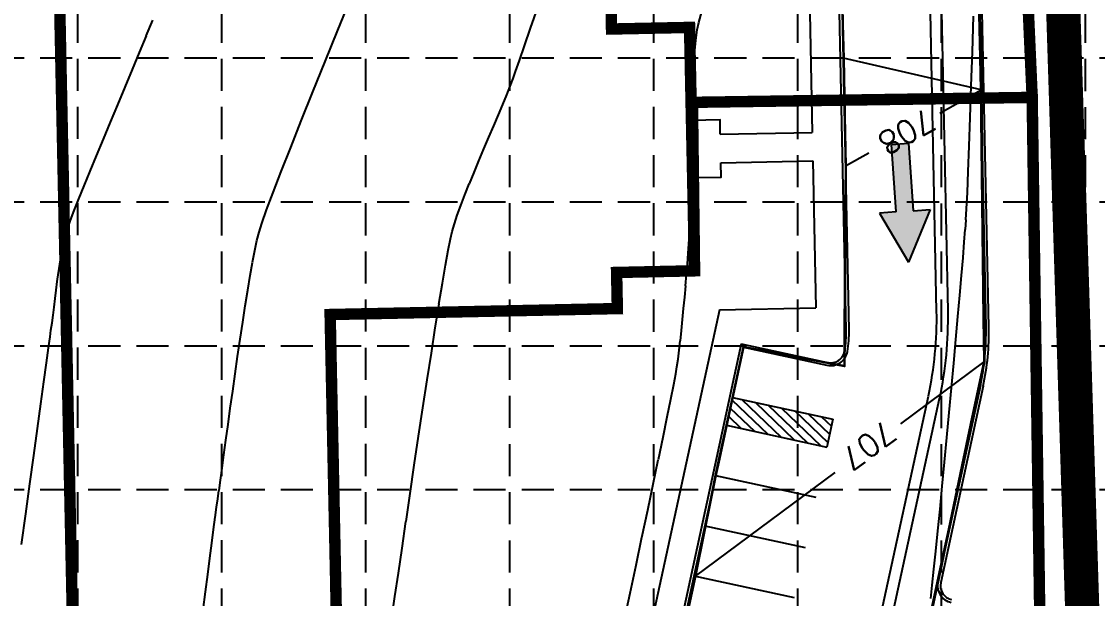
# Model space of a CAD drawing. Extents: x 5513 to 6525, y 3862 to 5479.
# Drawn here: x 6034.4 to 6222.9, y 4651.5 to 4752.6 of the extents above; entities that cross this region are included whole.
import ezdxf

# ---------------------------------------------------------------- set-up
doc = ezdxf.new("R2010")
doc.units = 0
doc.header["$LTSCALE"] = 50
doc.header["$MEASUREMENT"] = 0
for name, pattern in [('DASH', [0.375, 0.25, -0.125]), ('HIDDEN', [0.375, 0.25, -0.125]), ('HIDDEN2', [0.1875, 0.125, -0.0625])]:
    doc.linetypes.add(name, pattern=pattern)
for name, color, linetype in [('C-BLDG-N', 1, 'Continuous'), ('C-PKNG-BACK-N', 7, 'Continuous'), ('C-PKNG-FACE-N', 4, 'Continuous'), ('C-PKNG-STRP-N', 7, 'Continuous'), ('C-STRM-PIPE-N', 4, 'Continuous'), ('C-TOPO-MINR-N', 7, 'Continuous'), ('C-WTRC-EDGE', 4, 'HIDDEN2'), ('C-WTRC-FLOW-N', 7, 'Continuous'), ('CONT-MJR', 6, 'Continuous'), ('CONT-MNR', 14, 'Continuous'), ('GRID', 254, 'HIDDEN'), ('l-walk-n', 6, 'Continuous'), ('LIMITS OF DISTURBANCE', 1, 'DASH'), ('v-prop-line', 3, 'Continuous'), ('V-PROP-SUBD-N', 4, 'Continuous')]:
    doc.layers.add(name, color=color, linetype=linetype)
for name, color, linetype, plot in [('C-TOPO-TINN--SUB-FACE', 6, 'Continuous', False), ('C-TOPO-TINN-CURB', 5, 'Continuous', False), ('C-TOPO-TINN-PVMT', 4, 'Continuous', False), ('C-TOPO-TINN-SUBG', 3, 'Continuous', False)]:
    doc.layers.add(name, color=color, linetype=linetype, plot=plot)
doc.styles.add('L100', font='simplex', dxfattribs={"height": 5})

# ---------------------------------------------------------------- blocks, each defined once
blk = doc.blocks.new('tf')
for p, q in [((0.0358, 0.1557), (-0.0842, 0.0957)), ((0.0358, 0.1157), (0.0358, 0.1557)), ((0.0358, 0.1157), (0.1958, 0.1157)), ((0.1958, 0.1157), (0.1958, 0.0757)), ((0.0358, 0.0357), (-0.0842, 0.0957)), ((0.0358, 0.0757), (0.0358, 0.0357)), ((0.1958, 0.0757), (0.0358, 0.0757))]:
    blk.add_line(p, q)
for points in [[(0.0358, 0.1557), (0.0358, 0.0357), (-0.0842, 0.0957), (0.0358, 0.0357)], [(0.1958, 0.0757), (0.1958, 0.1157), (0.0358, 0.0757), (0.0358, 0.1157)]]:
    blk.add_solid(points)

msp = doc.modelspace()

# ---------------------------------------------------------------- hatches: boundary and pattern name
at = {"layer": 'C-PKNG-STRP-N'}
h = msp.add_hatch(dxfattribs=at)
h.set_pattern_fill('ANSI31', scale=10, angle=271.1876, style=0)
h.set_pattern_definition([(316.1876, (5928.3638, 4448.356), (0.865374, 0.9020132), [])])
h.paths.add_polyline_path([(6158.94, 4686.72), (6157.88, 4681.84), (6175.47, 4678.02), (6176.53, 4682.91)])

# ---------------------------------------------------------------- linework, layer by layer
at = {"layer": 'C-BLDG-N', "color": 7}
msp.add_lwpolyline([(6137.62, 4757.6), (6137.75, 4751.27), (6151.42, 4751.55), (6152.3, 4708.9), (6138.64, 4708.61), (6138.77, 4702.28), (6088.45, 4701.24), (6091.35, 4560.94), (6073.36, 4560.56), (6073.37, 4560.06), (6068.78, 4559.97), (6068.93, 4553.14), (6039.85, 4552.53), (6039.82, 4553.83), (6028.19, 4553.41)], dxfattribs=at)
at = {"layer": 'C-PKNG-BACK-N', "color": 7}
for p, q in [((6203.86, 4699.05), (6196.33, 5062.01)), ((6178.86, 4698.54), (6176.98, 4789.34)), ((6160.46, 4696.11), (6126.78, 4540.72)), ((6160.46, 4696.11), (6175.6, 4692.83)), ((6202.86, 4688.7), (6195.43, 4654.26))]:
    msp.add_line(p, q, dxfattribs=at)
for centre, radius, start, end in [((6159.37, 4698.13), 19.5, 350.3317, 1.1876), ((6159.37, 4698.13), 44.5, 347.7705, 1.1876), ((6176.13, 4695.28), 2.5, 257.7705, 350.3317), ((6197.87, 4653.73), 2.5, 167.7705, 257.7705)]:
    msp.add_arc(centre, radius, start, end, dxfattribs=at)
at = {"layer": 'C-PKNG-FACE-N', "color": 7}
for p, q in [((6203.36, 4699.04), (6195.83, 5062)), ((6179.36, 4698.55), (6177.48, 4789.35)), ((6160.85, 4695.52), (6127.38, 4541.1)), ((6160.85, 4695.52), (6175.49, 4692.34)), ((6202.37, 4688.81), (6194.94, 4654.36))]:
    msp.add_line(p, q, dxfattribs=at)
for centre, radius, start, end in [((6159.37, 4698.13), 20, 350.3317, 1.1876), ((6159.37, 4698.13), 44, 347.7705, 1.1876), ((6176.13, 4695.28), 3, 257.7705, 350.3317), ((6197.87, 4653.73), 3, 167.7705, 257.7705)]:
    msp.add_arc(centre, radius, start, end, dxfattribs=at)
at = {"layer": 'C-PKNG-STRP-N', "color": 7}
for p, q in [((6158.94, 4686.72), (6176.53, 4682.91)), ((6176.53, 4682.91), (6175.47, 4678.02)), ((6157.88, 4681.84), (6175.47, 4678.02)), ((6155.98, 4673.04), (6173.57, 4669.23)), ((6154.07, 4664.24), (6171.66, 4660.43)), ((6152.16, 4655.45), (6169.75, 4651.64))]:
    msp.add_line(p, q, dxfattribs=at)
at = {"layer": 'C-STRM-PIPE-N', "color": 7}
for p, q in [((6194.71, 4701.83), (6187.5, 5055.43)), ((6196.71, 4701.87), (6189.5, 5055.47)), ((6181.75, 4633.8), (6193.27, 4686.96)), ((6183.7, 4633.38), (6195.23, 4686.54))]:
    msp.add_line(p, q, dxfattribs=at)
for radius in [64, 66]:
    msp.add_arc((6130.72, 4700.52), radius, 347.7705, 1.1687, dxfattribs=at)
at = {"layer": 'C-TOPO-MINR-N', "color": 7}
for points, elevation in [([(6195.27, 4736.55), (6202.5, 4740.61), (6178.38, 4746.15)], 708), ([(6178.77, 4727.3), (6182.81, 4729.56)], 708), ([(6188.41, 4682.09), (6203.06, 4692.97)], 707), ([(6152.44, 4655.39), (6176.94, 4673.57)], 707)]:
    msp.add_lwpolyline(points, dxfattribs=dict(at, elevation=elevation))
at = {"layer": 'C-TOPO-TINN--SUB-FACE', "color": 7}
for points in [[(6178, 4762.07, 707.89), (6178.2, 4752.07, 708.27), (6178.33, 4746.15, 708.5), (6178.53, 4736.15, 708.94), (6178.54, 4736.02, 708.95), (6178.72, 4727.29, 708.5), (6178.65, 4717.3, 708.27), (6178.59, 4707.3, 708.04), (6178.53, 4697.3, 707.82), (6178.5, 4692.25, 707.7), (6168.67, 4694.1, 707.87), (6160.81, 4695.58, 708), (6158.69, 4685.8, 707.89), (6156.57, 4676.03, 707.78), (6155.93, 4673.05, 707.75), (6153.96, 4663.24, 707.61), (6152.39, 4655.4, 707.5), (6150.25, 4645.63, 707.43)], [(6202.12, 4756.3, 707.89), (6202.33, 4746.3, 708.28), (6202.45, 4740.61, 708.5), (6202.57, 4730.61, 708.29), (6202.68, 4720.61, 708.08), (6202.8, 4710.61, 707.87), (6202.92, 4700.61, 707.66), (6203.01, 4692.98, 707.5), (6200.95, 4683.19, 707.23), (6198.88, 4673.41, 706.97), (6196.82, 4663.62, 706.7), (6195.22, 4656.06, 706.5), (6193.1, 4646.28, 706.4)]]:
    msp.add_polyline3d(points, dxfattribs=at)
at = {"layer": 'C-TOPO-TINN-CURB', "color": 7}
for points in [[(6178, 4762.07, 707.89), (6178.2, 4752.07, 708.27), (6178.33, 4746.15, 708.5), (6178.53, 4736.15, 708.94), (6178.54, 4736.02, 708.95), (6178.72, 4727.29, 708.5), (6178.65, 4717.3, 708.27), (6178.59, 4707.3, 708.04), (6178.53, 4697.3, 707.82), (6178.5, 4692.25, 707.7), (6168.67, 4694.1, 707.87), (6160.81, 4695.58, 708), (6158.69, 4685.8, 707.89), (6156.57, 4676.03, 707.78), (6155.93, 4673.05, 707.75), (6153.96, 4663.24, 707.61), (6152.39, 4655.4, 707.5), (6150.25, 4645.63, 707.43)], [(6202.22, 4756.3, 707.89), (6202.43, 4746.31, 708.28), (6202.55, 4740.61, 708.5), (6202.67, 4730.61, 708.29), (6202.78, 4720.61, 708.08), (6202.9, 4710.61, 707.87), (6203.02, 4700.61, 707.66), (6203.11, 4692.97, 707.5), (6201.05, 4683.18, 707.24), (6198.98, 4673.39, 706.97), (6196.91, 4663.61, 706.71), (6195.32, 4656.03, 706.5), (6193.2, 4646.26, 706.4)]]:
    msp.add_polyline3d(points, dxfattribs=at)
at = {"layer": 'C-TOPO-TINN-PVMT', "color": 7}
for points in [[(6178.05, 4762.07, 707.39), (6178.25, 4752.07, 707.77), (6178.38, 4746.15, 708), (6178.58, 4736.15, 708.44), (6178.59, 4736.02, 708.45), (6178.77, 4727.3, 708), (6178.7, 4717.3, 707.77), (6178.64, 4707.3, 707.54), (6178.58, 4697.3, 707.32), (6178.54, 4692.19, 707.2), (6168.72, 4694.04, 707.37), (6160.85, 4695.52, 707.5), (6158.73, 4685.74, 707.39), (6156.61, 4675.97, 707.28), (6155.98, 4673.04, 707.25), (6154.01, 4663.23, 707.11), (6152.44, 4655.39, 707), (6150.3, 4645.62, 706.93)], [(6202.17, 4756.3, 707.39), (6202.38, 4746.31, 707.78), (6202.5, 4740.61, 708), (6202.62, 4730.61, 707.79), (6202.73, 4720.61, 707.58), (6202.85, 4710.61, 707.37), (6202.97, 4700.61, 707.16), (6203.06, 4692.97, 707), (6201, 4683.19, 706.74), (6198.93, 4673.4, 706.47), (6196.87, 4663.62, 706.21), (6195.27, 4656.04, 706), (6193.15, 4646.27, 705.9)]]:
    msp.add_polyline3d(points, dxfattribs=at)
at = {"layer": 'C-TOPO-TINN-SUBG', "color": 7, "elevation": 708.5}
msp.add_lwpolyline([(6137.62, 4757.6), (6137.75, 4751.27), (6151.42, 4751.55), (6152.3, 4708.9), (6138.64, 4708.61), (6138.77, 4702.28), (6088.45, 4701.24), (6091.35, 4560.94), (6073.36, 4560.56), (6073.37, 4560.06), (6068.78, 4559.97), (6068.93, 4553.14), (6039.85, 4552.53), (6039.82, 4553.83), (6028.19, 4553.41)], dxfattribs=at)
at = {"layer": 'C-TOPO-TINN-SUBG', "color": 7}
for points in [[(6178.1, 4762.07, 706.89), (6178.3, 4752.08, 707.27), (6178.43, 4746.15, 707.5), (6178.63, 4736.15, 707.94), (6178.64, 4736.02, 707.95), (6178.82, 4727.3, 707.5), (6178.75, 4717.3, 707.27), (6178.69, 4707.3, 707.04), (6178.63, 4697.3, 706.82), (6178.59, 4692.13, 706.7), (6168.77, 4693.98, 706.87), (6160.89, 4695.46, 707), (6158.77, 4685.69, 706.89), (6156.65, 4675.91, 706.78), (6156.02, 4673.03, 706.75), (6154.06, 4663.22, 706.61), (6152.49, 4655.38, 706.5), (6150.35, 4645.61, 706.43)], [(6202.07, 4756.3, 706.89), (6202.28, 4746.3, 707.28), (6202.4, 4740.61, 707.5), (6202.52, 4730.61, 707.29), (6202.63, 4720.61, 707.08), (6202.75, 4710.61, 706.87), (6202.87, 4700.61, 706.66), (6202.96, 4692.98, 706.5), (6200.9, 4683.2, 706.23), (6198.83, 4673.42, 705.97), (6196.77, 4663.63, 705.7), (6195.17, 4656.07, 705.5), (6193.05, 4646.29, 705.4)]]:
    msp.add_polyline3d(points, dxfattribs=at)
at = {"layer": 'C-WTRC-EDGE', "color": 7, "const_width": 2}
for points in [[(6211.45, 4739.29), (6194.63, 5120.25)], [(6037.47, 4928.9), (6045.27, 4552.65)], [(6028.19, 4553.41), (6039.82, 4553.83), (6039.85, 4552.53), (6068.93, 4553.14), (6068.78, 4559.97), (6073.37, 4560.06), (6073.36, 4560.56), (6091.35, 4560.94), (6088.45, 4701.24), (6138.77, 4702.28), (6138.64, 4708.61), (6152.3, 4708.9), (6151.42, 4751.55), (6137.75, 4751.27), (6137.62, 4757.6)]]:
    msp.add_lwpolyline(points, dxfattribs=at)
msp.add_lwpolyline([(6151.93, 4738.42), (6211.45, 4739.29), (6215.17, 4485.66), (5959.87, 4479.74), (6008.04, 4559.21), (6026.03, 4559.58), (6028.19, 4553.41), (6068.93, 4553.14), (6068.78, 4559.97), (6091.35, 4560.94), (6088.45, 4701.24), (6138.77, 4702.28), (6138.64, 4708.61), (6152.3, 4708.9)], close=True, dxfattribs=at)
at = {"layer": 'CONT-MJR', "color": 42, "extrusion": (0.963375, -0.268159, 0), "elevation": 4653.3}
msp.add_lwpolyline([(6228.36, 705), (6230.35, 705)], dxfattribs=at)
at = {"layer": 'CONT-MJR', "color": 42, "elevation": 705}
for points in [[(6152.56, 4749.76), (6152.76, 4751.12)], [(6152.76, 4751.12), (6153.06, 4752.43)], [(6152.25, 4746.26), (6152.39, 4748.13)], [(6151.9, 4737.2), (6151.96, 4739.63)], [(6151.78, 4729.79), (6151.81, 4732.25)], [(6151.75, 4727.41), (6151.78, 4729.79)], [(6151.63, 4719.26), (6151.67, 4721.01)], [(6151.59, 4717.77), (6151.63, 4719.26)], [(6151.43, 4715.19), (6151.53, 4716.56)], [(6150.9, 4708.24), (6151.06, 4710.14)], [(6148.13, 4686.42), (6148.64, 4688.95)], [(6147.51, 4683.34), (6148.13, 4686.42)]]:
    msp.add_lwpolyline(points, dxfattribs=at)
at = {"layer": 'CONT-MJR', "color": 42, "extrusion": (0.994677, -0.10304, 0), "elevation": 5630.4}
msp.add_lwpolyline([(5356.8, 705), (5358.44, 705)], dxfattribs=at)
at = {"layer": 'CONT-MJR', "color": 42, "extrusion": (0.998385, -0.056814, 0), "elevation": 5872.66}
msp.add_lwpolyline([(5086.06, 705), (5088.13, 705)], dxfattribs=at)
at = {"layer": 'CONT-MJR', "color": 42, "extrusion": (0.999071, -0.043084, 0), "elevation": 5942.02}
msp.add_lwpolyline([(5002.63, 705), (5004.85, 705)], dxfattribs=at)
at = {"layer": 'CONT-MJR', "color": 42, "extrusion": (0.999459, -0.032886, 0), "elevation": 5992.76}
msp.add_lwpolyline([(4939.38, 705), (4941.73, 705)], dxfattribs=at)
at = {"layer": 'CONT-MJR', "color": 42, "extrusion": (0.99981, -0.019516, 0), "elevation": 6058.28}
msp.add_lwpolyline([(4853.89, 705), (4856.36, 705)], dxfattribs=at)
at = {"layer": 'CONT-MJR', "color": 42, "extrusion": (0.999882, -0.015377, 0), "elevation": 6078.31}
msp.add_lwpolyline([(4826.29, 705), (4828.77, 705)], dxfattribs=at)
at = {"layer": 'CONT-MJR', "color": 42, "extrusion": (0.99994, -0.010983, 0), "elevation": 6099.46}
msp.add_lwpolyline([(4792.4, 705), (4794.69, 705)], dxfattribs=at)
at = {"layer": 'CONT-MJR', "color": 42, "extrusion": (0.999924, -0.012349, 0), "elevation": 6092.91}
msp.add_lwpolyline([(4798.59, 705), (4800.73, 705)], dxfattribs=at)
at = {"layer": 'CONT-MJR', "color": 42, "extrusion": (0.999878, -0.015633, 0), "elevation": 6077.12}
msp.add_lwpolyline([(4816.6, 705), (4818.57, 705)], dxfattribs=at)
at = {"layer": 'CONT-MJR', "color": 42, "extrusion": (0.998734, -0.050299, 0), "elevation": 5906.5}
msp.add_lwpolyline([(5020, 705), (5021.21, 705)], dxfattribs=at)
at = {"layer": 'CONT-MJR', "color": 42, "extrusion": (0.997485, -0.070874, 0), "elevation": 5801.78}
msp.add_lwpolyline([(5137.76, 705), (5139.31, 705)], dxfattribs=at)
at = {"layer": 'CONT-MJR', "color": 42, "extrusion": (0.997243, -0.074208, 0), "elevation": 5784.57}
msp.add_lwpolyline([(5155.43, 705), (5157.13, 705)], dxfattribs=at)
at = {"layer": 'CONT-MJR', "color": 42, "extrusion": (0.997003, -0.077362, 0), "elevation": 5768.24}
msp.add_lwpolyline([(5171.88, 705), (5173.7, 705)], dxfattribs=at)
at = {"layer": 'CONT-MJR', "color": 42, "extrusion": (0.996482, -0.083811, 0), "elevation": 5734.66}
msp.add_lwpolyline([(5205.22, 705), (5207.19, 705)], dxfattribs=at)
at = {"layer": 'CONT-MJR', "color": 42, "extrusion": (0.996175, -0.087384, 0), "elevation": 5715.96}
msp.add_lwpolyline([(5223.76, 705), (5225.75, 705)], dxfattribs=at)
at = {"layer": 'CONT-MJR', "color": 42, "extrusion": (0.995816, -0.091379, 0), "elevation": 5694.96}
msp.add_lwpolyline([(5244.65, 705), (5246.64, 705)], dxfattribs=at)
at = {"layer": 'CONT-MJR', "color": 42, "extrusion": (0.995383, -0.095978, 0), "elevation": 5670.67}
msp.add_lwpolyline([(5268.94, 705), (5270.9, 705)], dxfattribs=at)
at = {"layer": 'CONT-MJR', "color": 42, "extrusion": (0.994843, -0.101423, 0), "elevation": 5641.76}
msp.add_lwpolyline([(5297.98, 705), (5299.88, 705)], dxfattribs=at)
at = {"layer": 'CONT-MJR', "color": 42, "extrusion": (0.994144, -0.108061, 0), "elevation": 5606.27}
msp.add_lwpolyline([(5333.7, 705), (5335.52, 705)], dxfattribs=at)
at = {"layer": 'CONT-MJR', "color": 42, "extrusion": (0.9932, -0.116424, 0), "elevation": 5561.18}
msp.add_lwpolyline([(5379, 705), (5380.7, 705)], dxfattribs=at)
at = {"layer": 'CONT-MJR', "color": 42, "extrusion": (0.991854, -0.127382, 0), "elevation": 5501.46}
msp.add_lwpolyline([(5438.52, 705), (5440.07, 705)], dxfattribs=at)
at = {"layer": 'CONT-MJR', "color": 42, "extrusion": (0.989799, -0.142468, 0), "elevation": 5418.02}
msp.add_lwpolyline([(5520.28, 705), (5521.65, 705)], dxfattribs=at)
at = {"layer": 'CONT-MJR', "color": 42, "extrusion": (0.982197, -0.187853, 0), "elevation": 5158.34}
msp.add_lwpolyline([(5760.52, 705), (5762.46, 705)], dxfattribs=at)
at = {"layer": 'CONT-MJR', "color": 42, "extrusion": (0.985131, -0.171802, 0), "elevation": 5251.68}
msp.add_lwpolyline([(5677.53, 705), (5678.76, 705)], dxfattribs=at)
at = {"layer": 'CONT-MJR', "color": 42, "extrusion": (0.97947, -0.201591, 0), "elevation": 5077.18}
msp.add_lwpolyline([(5822.83, 705), (5826.47, 705)], dxfattribs=at)
at = {"layer": 'CONT-MJR', "color": 42, "extrusion": (0.979066, -0.203541, 0), "elevation": 5065.58}
msp.add_lwpolyline([(5828.88, 705), (5832.93, 705)], dxfattribs=at)
at = {"layer": 'CONT-MJR', "color": 42, "extrusion": (0.978746, -0.205076, 0), "elevation": 5056.43}
msp.add_lwpolyline([(5832.42, 705), (5836.81, 705)], dxfattribs=at)
at = {"layer": 'CONT-MJR', "color": 42, "extrusion": (0.978476, -0.206361, 0), "elevation": 5048.77}
msp.add_lwpolyline([(5834.39, 705), (5839.05, 705)], dxfattribs=at)
at = {"layer": 'CONT-MJR', "color": 42, "extrusion": (0.978236, -0.207496, 0), "elevation": 5042}
msp.add_lwpolyline([(5835.39, 705), (5840.24, 705)], dxfattribs=at)
at = {"layer": 'CONT-MJR', "color": 42, "extrusion": (0.978012, -0.208549, 0), "elevation": 5035.71}
msp.add_lwpolyline([(5835.84, 705), (5840.82, 705)], dxfattribs=at)
at = {"layer": 'CONT-MJR', "color": 42, "extrusion": (0.977793, -0.209575, 0), "elevation": 5029.59}
msp.add_lwpolyline([(5836.1, 705), (5841.12, 705)], dxfattribs=at)
at = {"layer": 'CONT-MJR', "color": 42, "extrusion": (0.977568, -0.210618, 0), "elevation": 5023.36}
msp.add_lwpolyline([(5836.48, 705), (5841.47, 705)], dxfattribs=at)
at = {"layer": 'CONT-MNR', "color": 42, "extrusion": (0.92656, -0.376146, 0), "elevation": 3855.45}
msp.add_lwpolyline([(6692.81, 707), (6698.88, 707)], dxfattribs=at)
at = {"layer": 'CONT-MNR', "color": 42}
for points, elevation in [([(6123.58, 4751.42), (6124.81, 4755.03)], 706), ([(6056.24, 4750.08), (6057.36, 4752.84)], 708), ([(6122.5, 4748.3), (6123.58, 4751.42)], 706), ([(6120.5, 4742.57), (6120.94, 4743.8)], 706), ([(6051.25, 4738), (6052.54, 4741.09)], 708), ([(6118.71, 4738.05), (6119.4, 4739.73)], 706), ([(6117.13, 4734.31), (6117.94, 4736.23)], 706), ([(6116.27, 4732.31), (6117.13, 4734.31)], 706), ([(6115.4, 4730.26), (6116.27, 4732.31)], 706), ([(6079.89, 4726.31), (6081.54, 4730.53)], 707), ([(6078.47, 4722.62), (6079.89, 4726.31)], 707), ([(6200.09, 4722.64), (6200.24, 4726.32)], 704), ([(6077.32, 4719.56), (6078.47, 4722.62)], 707), ([(6199.96, 4719.78), (6200.09, 4722.64)], 704), ([(6110.21, 4717.14), (6110.73, 4718.67)], 706), ([(6075.99, 4715.65), (6076.48, 4717.21)], 707), ([(6075.63, 4714.22), (6075.99, 4715.65)], 707), ([(6041.31, 4711.53), (6041.57, 4712.94)], 708), ([(6041.57, 4712.94), (6041.86, 4714.27)], 708), ([(6075.25, 4712.45), (6075.63, 4714.22)], 707), ([(6109.13, 4712.54), (6109.51, 4714.53)], 706), ([(6108.66, 4709.91), (6109.13, 4712.54)], 706), ([(6040.85, 4708.57), (6041.07, 4710.07)], 708), ([(6074.44, 4708.06), (6074.85, 4710.38)], 707), ([(6074.01, 4705.51), (6074.44, 4708.06)], 707), ([(6198.78, 4704.63), (6199.08, 4708.09)], 704), ([(6040.44, 4705.53), (6040.64, 4707.05)], 708), ([(6073.57, 4702.78), (6074.01, 4705.51)], 707), ([(6107.52, 4703.03), (6108.12, 4706.72)], 706), ([(6039.54, 4698.48), (6039.72, 4699.76)], 708), ([(6039.72, 4699.76), (6039.9, 4701.12)], 708), ([(6198.1, 4696.88), (6198.45, 4700.87)], 704), ([(6106.18, 4694.49), (6106.87, 4698.93)], 706), ([(6072.24, 4693.91), (6072.68, 4696.94)], 707), ([(6197.33, 4688.41), (6197.72, 4692.7)], 704), ([(6196.92, 4684.05), (6197.33, 4688.41)], 704), ([(6196.51, 4679.69), (6196.92, 4684.05)], 704), ([(6036.53, 4676.56), (6037.17, 4681.27)], 708), ([(6103.2, 4674.86), (6103.96, 4679.9)], 706), ([(6035.84, 4671.55), (6036.53, 4676.56)], 708), ([(6069.52, 4674.29), (6069.84, 4676.64)], 707), ([(6068.98, 4670.39), (6069.23, 4672.19)], 707), ([(6068.56, 4667.5), (6068.76, 4668.92)], 707), ([(6068.31, 4665.7), (6068.56, 4667.5)], 707), ([(6101.05, 4660.31), (6101.74, 4664.99)], 706), ([(6194.58, 4659.79), (6194.94, 4663.32)], 704), ([(6067.38, 4658.53), (6067.72, 4661.18)], 707), ([(6100.4, 4655.9), (6101.05, 4660.31)], 706), ([(6067.01, 4655.67), (6067.38, 4658.53)], 707), ([(6066.63, 4652.65), (6067.01, 4655.67)], 707), ([(6099.28, 4648.19), (6099.81, 4651.83)], 706)]:
    msp.add_lwpolyline(points, dxfattribs=dict(at, elevation=elevation))
at = {"layer": 'CONT-MNR', "color": 42, "extrusion": (0.999446, -0.03327, 0), "elevation": 6039.6}
msp.add_lwpolyline([(4950.94, 704), (4957.2, 704)], dxfattribs=at)
at = {"layer": 'CONT-MNR', "color": 42, "extrusion": (0.927046, -0.374947, 0), "elevation": 3864.11}
msp.add_lwpolyline([(6681.87, 707), (6687.82, 707)], dxfattribs=at)
at = {"layer": 'CONT-MNR', "color": 42, "extrusion": (0.925504, -0.378738, 0), "elevation": 3806.05}
msp.add_lwpolyline([(6686.8, 708), (6689.94, 708)], dxfattribs=at)
at = {"layer": 'CONT-MNR', "color": 42, "extrusion": (0.924351, -0.381543, 0), "elevation": 3785.75}
msp.add_lwpolyline([(6695.06, 708), (6698.31, 708)], dxfattribs=at)
at = {"layer": 'CONT-MNR', "color": 42, "extrusion": (0.94508, -0.32684, 0), "elevation": 4234.32}
msp.add_lwpolyline([(6485.89, 706), (6488.61, 706)], dxfattribs=at)
at = {"layer": 'CONT-MNR', "color": 42, "extrusion": (0.999428, -0.033811, 0), "elevation": 6036.92}
msp.add_lwpolyline([(4948.25, 704), (4954.21, 704)], dxfattribs=at)
at = {"layer": 'CONT-MNR', "color": 42, "extrusion": (0.927673, -0.373395, 0), "elevation": 3875.29}
msp.add_lwpolyline([(6669.66, 707), (6675.39, 707)], dxfattribs=at)
at = {"layer": 'CONT-MNR', "color": 42, "extrusion": (0.944155, -0.329501, 0), "elevation": 4216.03}
msp.add_lwpolyline([(6495.74, 706), (6497.79, 706)], dxfattribs=at)
at = {"layer": 'CONT-MNR', "color": 42, "extrusion": (0.923542, -0.383497, 0), "elevation": 3771.58}
msp.add_lwpolyline([(6699.72, 708), (6703.05, 708)], dxfattribs=at)
at = {"layer": 'CONT-MNR', "color": 42, "extrusion": (0.929, -0.370081, 0), "elevation": 3930.84}
msp.add_lwpolyline([(6667.88, 706), (6669.51, 706)], dxfattribs=at)
at = {"layer": 'CONT-MNR', "color": 42, "extrusion": (0.93559, -0.353088, 0), "elevation": 4051.73}
msp.add_lwpolyline([(6596.77, 706), (6598.18, 706)], dxfattribs=at)
at = {"layer": 'CONT-MNR', "color": 42, "extrusion": (0.999402, -0.034589, 0), "elevation": 6033.07}
msp.add_lwpolyline([(4947.4, 704), (4952.94, 704)], dxfattribs=at)
at = {"layer": 'CONT-MNR', "color": 42, "extrusion": (0.928487, -0.371366, 0), "elevation": 3889.86}
msp.add_lwpolyline([(6655.74, 707), (6661.17, 707)], dxfattribs=at)
at = {"layer": 'CONT-MNR', "color": 42, "extrusion": (0.922783, -0.385319, 0), "elevation": 3758.35}
msp.add_lwpolyline([(6700.5, 708), (6703.81, 708)], dxfattribs=at)
at = {"layer": 'CONT-MNR', "color": 42, "extrusion": (0.92202, -0.387142, 0), "elevation": 3807.27}
msp.add_lwpolyline([(6735.41, 706), (6737.39, 706)], dxfattribs=at)
at = {"layer": 'CONT-MNR', "color": 42, "extrusion": (0.999362, -0.035709, 0), "elevation": 6027.52}
msp.add_lwpolyline([(4949.12, 704), (4954.16, 704)], dxfattribs=at)
at = {"layer": 'CONT-MNR', "color": 42, "extrusion": (0.922807, -0.385263, 0), "elevation": 3758.76}
msp.add_lwpolyline([(6697.03, 708), (6700.27, 708)], dxfattribs=at)
at = {"layer": 'CONT-MNR', "color": 42, "extrusion": (0.929565, -0.368659, 0), "elevation": 3909.23}
msp.add_lwpolyline([(6639.35, 707), (6644.38, 707)], dxfattribs=at)
at = {"layer": 'CONT-MNR', "color": 42, "extrusion": (0.923118, -0.384517, 0), "elevation": 3764.17}
msp.add_lwpolyline([(6690.87, 708), (6693.99, 708)], dxfattribs=at)
at = {"layer": 'CONT-MNR', "color": 42, "extrusion": (0.920707, -0.390255, 0), "elevation": 3784.48}
msp.add_lwpolyline([(6739.5, 706), (6741.75, 706)], dxfattribs=at)
at = {"layer": 'CONT-MNR', "color": 42, "extrusion": (0.999301, -0.037371, 0), "elevation": 6019.28}
msp.add_lwpolyline([(4954.73, 704), (4959.14, 704)], dxfattribs=at)
at = {"layer": 'CONT-MNR', "color": 42, "extrusion": (0.923764, -0.382962, 0), "elevation": 3775.43}
msp.add_lwpolyline([(6681.56, 708), (6684.52, 708)], dxfattribs=at)
at = {"layer": 'CONT-MNR', "color": 42, "extrusion": (0.922278, -0.386528, 0), "elevation": 3811.71}
msp.add_lwpolyline([(6721.92, 706), (6724.14, 706)], dxfattribs=at)
at = {"layer": 'CONT-MNR', "color": 42, "extrusion": (0.924835, -0.380367, 0), "elevation": 3794.17}
msp.add_lwpolyline([(6668.2, 708), (6670.94, 708)], dxfattribs=at)
at = {"layer": 'CONT-MNR', "color": 42, "extrusion": (0.924658, -0.380799, 0), "elevation": 3853.34}
msp.add_lwpolyline([(6695.97, 706), (6698.14, 706)], dxfattribs=at)
at = {"layer": 'CONT-MNR', "color": 42, "extrusion": (0.926491, -0.376316, 0), "elevation": 3823.32}
msp.add_lwpolyline([(6649.04, 708), (6651.53, 708)], dxfattribs=at)
at = {"layer": 'CONT-MNR', "color": 42, "extrusion": (0.927985, -0.372617, 0), "elevation": 3912.33}
msp.add_lwpolyline([(6659.59, 706), (6661.67, 706)], dxfattribs=at)
at = {"layer": 'CONT-MNR', "color": 42, "extrusion": (0.929025, -0.370016, 0), "elevation": 3868.38}
msp.add_lwpolyline([(6620.75, 708), (6622.93, 708)], dxfattribs=at)
at = {"layer": 'CONT-MNR', "color": 42, "extrusion": (0.932488, -0.361201, 0), "elevation": 3993.76}
msp.add_lwpolyline([(6609.11, 706), (6611.08, 706)], dxfattribs=at)
at = {"layer": 'CONT-MNR', "color": 42, "extrusion": (0.933018, -0.359829, 0), "elevation": 3940.59}
msp.add_lwpolyline([(6576.21, 708), (6578.03, 708)], dxfattribs=at)
at = {"layer": 'CONT-MNR', "color": 42, "extrusion": (0.941861, -0.336003, 0), "elevation": 4138.2}
msp.add_lwpolyline([(6484.67, 707), (6487.17, 707)], dxfattribs=at)
at = {"layer": 'CONT-MNR', "color": 42, "extrusion": (0.938525, -0.345212, 0), "elevation": 4106.13}
msp.add_lwpolyline([(6538.08, 706), (6539.89, 706)], dxfattribs=at)
at = {"layer": 'CONT-MNR', "color": 42, "extrusion": (0.998521, -0.054367, 0), "elevation": 5934.19}
msp.add_lwpolyline([(5047.94, 704), (5049.87, 704)], dxfattribs=at)
at = {"layer": 'CONT-MNR', "color": 42, "extrusion": (0.939772, -0.341801, 0), "elevation": 4066.46}
msp.add_lwpolyline([(6497.71, 708), (6499.13, 708)], dxfattribs=at)
at = {"layer": 'CONT-MNR', "color": 42, "extrusion": (0.957719, -0.287705, 0), "elevation": 4494.72}
msp.add_lwpolyline([(6274.23, 706), (6275.63, 706)], dxfattribs=at)
at = {"layer": 'CONT-MNR', "color": 42, "extrusion": (0.997515, -0.070455, 0), "elevation": 5852.06}
msp.add_lwpolyline([(5141.22, 704), (5142.94, 704)], dxfattribs=at)
at = {"layer": 'CONT-MNR', "color": 42, "extrusion": (0.969984, -0.24317, 0), "elevation": 4714.14}
msp.add_lwpolyline([(6041.96, 708), (6043.24, 708)], dxfattribs=at)
at = {"layer": 'CONT-MNR', "color": 42, "extrusion": (0.952821, -0.303532, 0), "elevation": 4325.8}
msp.add_lwpolyline([(6327.04, 708), (6328.01, 708)], dxfattribs=at)
at = {"layer": 'CONT-MNR', "color": 42, "extrusion": (0.974617, -0.223877, 0), "elevation": 4898.96}
msp.add_lwpolyline([(5962.64, 706), (5963.94, 706)], dxfattribs=at)
at = {"layer": 'CONT-MNR', "color": 42, "extrusion": (0.997013, -0.077238, 0), "elevation": 5816.95}
msp.add_lwpolyline([(5178.67, 704), (5180.91, 704)], dxfattribs=at)
at = {"layer": 'CONT-MNR', "color": 42, "extrusion": (0.996695, -0.08124, 0), "elevation": 5796.11}
msp.add_lwpolyline([(5199.27, 704), (5201.98, 704)], dxfattribs=at)
at = {"layer": 'CONT-MNR', "color": 42, "extrusion": (0.986692, -0.162599, 0), "elevation": 5194.83}
msp.add_lwpolyline([(5629.66, 708), (5631.14, 708)], dxfattribs=at)
at = {"layer": 'CONT-MNR', "color": 42, "extrusion": (0.981883, -0.18949, 0), "elevation": 5072.22}
msp.add_lwpolyline([(5776.17, 707), (5778.28, 707)], dxfattribs=at)
at = {"layer": 'CONT-MNR', "color": 42, "extrusion": (0.996471, -0.083939, 0), "elevation": 5782.01}
msp.add_lwpolyline([(5211.82, 704), (5214.94, 704)], dxfattribs=at)
at = {"layer": 'CONT-MNR', "color": 42, "extrusion": (0.986085, -0.166242, 0), "elevation": 5240.67}
msp.add_lwpolyline([(5656.65, 706), (5659.89, 706)], dxfattribs=at)
at = {"layer": 'CONT-MNR', "color": 42, "extrusion": (0.990745, -0.135736, 0), "elevation": 5345.82}
msp.add_lwpolyline([(5483.42, 708), (5484.96, 708)], dxfattribs=at)
at = {"layer": 'CONT-MNR', "color": 42, "extrusion": (0.992371, -0.123285, 0), "elevation": 5414.24}
msp.add_lwpolyline([(5412.81, 708), (5414.33, 708)], dxfattribs=at)
at = {"layer": 'CONT-MNR', "color": 42, "extrusion": (0.992537, -0.121941, 0), "elevation": 5421.57}
msp.add_lwpolyline([(5403.99, 708), (5405.47, 708)], dxfattribs=at)
at = {"layer": 'CONT-MNR', "color": 42, "extrusion": (0.996164, -0.08751, 0), "elevation": 5763.3}
msp.add_lwpolyline([(5225.26, 704), (5229.03, 704)], dxfattribs=at)
at = {"layer": 'CONT-MNR', "color": 42, "extrusion": (0.992282, -0.124005, 0), "elevation": 5410.32}
msp.add_lwpolyline([(5413.81, 708), (5415.25, 708)], dxfattribs=at)
at = {"layer": 'CONT-MNR', "color": 42, "extrusion": (0.988273, -0.152698, 0), "elevation": 5284.24}
msp.add_lwpolyline([(5572.15, 707), (5575.05, 707)], dxfattribs=at)
at = {"layer": 'CONT-MNR', "color": 42, "extrusion": (0.9876, -0.156994, 0), "elevation": 5293.44}
msp.add_lwpolyline([(5599.4, 706), (5603.56, 706)], dxfattribs=at)
at = {"layer": 'CONT-MNR', "color": 42, "extrusion": (0.988967, -0.148134, 0), "elevation": 5309.91}
msp.add_lwpolyline([(5544.69, 707), (5547.69, 707)], dxfattribs=at)
at = {"layer": 'CONT-MNR', "color": 42, "extrusion": (0.989943, -0.141468, 0), "elevation": 5314.11}
msp.add_lwpolyline([(5504.48, 708), (5505.63, 708)], dxfattribs=at)
at = {"layer": 'CONT-MNR', "color": 42, "extrusion": (0.990516, -0.137396, 0), "elevation": 5336.7}
msp.add_lwpolyline([(5480.62, 708), (5482.58, 708)], dxfattribs=at)
at = {"layer": 'CONT-MNR', "color": 42, "extrusion": (0.995942, -0.09, 0), "elevation": 5750.22}
msp.add_lwpolyline([(5231.45, 704), (5235.64, 704)], dxfattribs=at)
at = {"layer": 'CONT-MNR', "color": 42, "extrusion": (0.990705, -0.136025, 0), "elevation": 5344.28}
msp.add_lwpolyline([(5470.55, 708), (5473.23, 708)], dxfattribs=at)
at = {"layer": 'CONT-MNR', "color": 42, "extrusion": (0.988368, -0.152083, 0), "elevation": 5321.2}
msp.add_lwpolyline([(5563.77, 706), (5568.53, 706)], dxfattribs=at)
at = {"layer": 'CONT-MNR', "color": 42, "extrusion": (0.99078, -0.13548, 0), "elevation": 5347.29}
msp.add_lwpolyline([(5464.28, 708), (5467.61, 708)], dxfattribs=at)
at = {"layer": 'CONT-MNR', "color": 42, "extrusion": (0.989925, -0.141593, 0), "elevation": 5346.44}
msp.add_lwpolyline([(5503.32, 707), (5506.4, 707)], dxfattribs=at)
at = {"layer": 'CONT-MNR', "color": 42, "extrusion": (0.990251, -0.139295, 0), "elevation": 5359.2}
msp.add_lwpolyline([(5487.83, 707), (5490.89, 707)], dxfattribs=at)
at = {"layer": 'CONT-MNR', "color": 42, "extrusion": (0.990802, -0.135316, 0), "elevation": 5348.2}
msp.add_lwpolyline([(5459.5, 708), (5463.39, 708)], dxfattribs=at)
at = {"layer": 'CONT-MNR', "color": 42, "extrusion": (0.988624, -0.150409, 0), "elevation": 5330.61}
msp.add_lwpolyline([(5549.8, 706), (5554.75, 706)], dxfattribs=at)
at = {"layer": 'CONT-MNR', "color": 42, "extrusion": (0.990498, -0.137524, 0), "elevation": 5369}
msp.add_lwpolyline([(5475.23, 707), (5478.24, 707)], dxfattribs=at)
at = {"layer": 'CONT-MNR', "color": 42, "extrusion": (0.990794, -0.135376, 0), "elevation": 5347.86}
msp.add_lwpolyline([(5455.46, 708), (5459.83, 708)], dxfattribs=at)
at = {"layer": 'CONT-MNR', "color": 42, "extrusion": (0.990676, -0.13624, 0), "elevation": 5376.09}
msp.add_lwpolyline([(5465.36, 707), (5468.27, 707)], dxfattribs=at)
at = {"layer": 'CONT-MNR', "color": 42, "extrusion": (0.988828, -0.149061, 0), "elevation": 5338.17}
msp.add_lwpolyline([(5537.48, 706), (5542.53, 706)], dxfattribs=at)
at = {"layer": 'CONT-MNR', "color": 42, "extrusion": (0.990786, -0.13544, 0), "elevation": 5380.5}
msp.add_lwpolyline([(5458.24, 707), (5461.01, 707)], dxfattribs=at)
at = {"layer": 'CONT-MNR', "color": 42, "extrusion": (0.990823, -0.135165, 0), "elevation": 5382.02}
msp.add_lwpolyline([(5454.16, 707), (5456.75, 707)], dxfattribs=at)
at = {"layer": 'CONT-MNR', "color": 42, "extrusion": (0.995549, -0.094242, 0), "elevation": 5727.91}
msp.add_lwpolyline([(5238.5, 704), (5242.83, 704)], dxfattribs=at)
at = {"layer": 'CONT-MNR', "color": 42, "extrusion": (0.995437, -0.095419, 0), "elevation": 5721.71}
msp.add_lwpolyline([(5241.05, 704), (5245.27, 704)], dxfattribs=at)
at = {"layer": 'CONT-MNR', "color": 42, "extrusion": (0.990611, -0.136714, 0), "elevation": 5373.49}
msp.add_lwpolyline([(5458.07, 707), (5460.19, 707)], dxfattribs=at)
at = {"layer": 'CONT-MNR', "color": 42, "extrusion": (0.98913, -0.147045, 0), "elevation": 5349.44}
msp.add_lwpolyline([(5516.44, 706), (5521.49, 706)], dxfattribs=at)
at = {"layer": 'CONT-MNR', "color": 42, "extrusion": (0.990649, -0.136436, 0), "elevation": 5342.03}
msp.add_lwpolyline([(5446.09, 708), (5451.37, 708)], dxfattribs=at)
at = {"layer": 'CONT-MNR', "color": 42, "extrusion": (0.989592, -0.143898, 0), "elevation": 5333.75}
msp.add_lwpolyline([(5493.61, 707), (5495.09, 707)], dxfattribs=at)
at = {"layer": 'CONT-MNR', "color": 42, "extrusion": (0.989243, -0.146284, 0), "elevation": 5353.69}
msp.add_lwpolyline([(5507.4, 706), (5512.32, 706)], dxfattribs=at)
at = {"layer": 'CONT-MNR', "color": 42, "extrusion": (0.995309, -0.096746, 0), "elevation": 5714.72}
msp.add_lwpolyline([(5244.61, 704), (5248.67, 704)], dxfattribs=at)
at = {"layer": 'CONT-MNR', "color": 42, "extrusion": (0.990564, -0.137054, 0), "elevation": 5338.63}
msp.add_lwpolyline([(5444.01, 708), (5449.42, 708)], dxfattribs=at)
at = {"layer": 'CONT-MNR', "color": 42, "extrusion": (0.995157, -0.098301, 0), "elevation": 5706.52}
msp.add_lwpolyline([(5249.71, 704), (5253.54, 704)], dxfattribs=at)
at = {"layer": 'CONT-MNR', "color": 42, "extrusion": (0.99139, -0.130944, 0), "elevation": 5405.12}
msp.add_lwpolyline([(5418.01, 707), (5420.14, 707)], dxfattribs=at)
at = {"layer": 'CONT-MNR', "color": 42, "extrusion": (0.991677, -0.128751, 0), "elevation": 5417.09}
msp.add_lwpolyline([(5403.61, 707), (5406.04, 707)], dxfattribs=at)
at = {"layer": 'CONT-MNR', "color": 42, "extrusion": (0.994717, -0.102653, 0), "elevation": 5683.51}
msp.add_lwpolyline([(5267.86, 704), (5271.07, 704)], dxfattribs=at)
at = {"layer": 'CONT-MNR', "color": 42, "extrusion": (0.994367, -0.105994, 0), "elevation": 5665.78}
msp.add_lwpolyline([(5284.12, 704), (5286.93, 704)], dxfattribs=at)
at = {"layer": 'CONT-MNR', "color": 42, "extrusion": (0.989475, -0.144702, 0), "elevation": 5362.48}
msp.add_lwpolyline([(5485.53, 706), (5489.64, 706)], dxfattribs=at)
at = {"layer": 'CONT-MNR', "color": 42, "extrusion": (0.991776, -0.127983, 0), "elevation": 5421.28}
msp.add_lwpolyline([(5387.64, 707), (5390.81, 707)], dxfattribs=at)
at = {"layer": 'CONT-MNR', "color": 42, "extrusion": (0.993828, -0.110929, 0), "elevation": 5639.48}
msp.add_lwpolyline([(5309.84, 704), (5312.18, 704)], dxfattribs=at)
at = {"layer": 'GRID', "color": 253, "linetype": 'HIDDEN', "ltscale": 0.45}
for p, q in [((6044.26, 3989.5), (6044.26, 5452.43)), ((6069.48, 3989.49), (6069.48, 5452.43)), ((6094.7, 3989.49), (6094.7, 5452.43)), ((6119.92, 3989.48), (6119.92, 5452.43)), ((6145.15, 3989.48), (6145.15, 5452.43)), ((6170.37, 3989.48), (6170.37, 5452.43)), ((6195.59, 3989.47), (6195.59, 5452.43)), ((6220.81, 3989.47), (6220.81, 5452.43)), ((5539.82, 4746.22), (6498.25, 4746.22)), ((5539.82, 4721), (6498.25, 4721)), ((5539.82, 4695.78), (6498.25, 4695.78)), ((5539.82, 4670.56), (6498.25, 4670.56))]:
    msp.add_line(p, q, dxfattribs=at)
at = {"layer": 'l-walk-n', "color": 7}
for p, q in [((6171.65, 4793.88), (6172.91, 4733.16)), ((6156.81, 4732.83), (6172.91, 4733.16)), ((6156.81, 4732.83), (6172.91, 4733.16)), ((6156.91, 4727.83), (6173.01, 4728.16)), ((6156.91, 4727.83), (6173.01, 4728.16)), ((6173.01, 4728.16), (6173.54, 4702.41)), ((6156.64, 4702.06), (6122.27, 4543.49)), ((6156.64, 4702.06), (6173.54, 4702.41))]:
    msp.add_line(p, q, dxfattribs=at)
for points in [[(6156.81, 4732.83), (6156.76, 4735.33), (6151.76, 4735.22), (6151.79, 4733.56)], [(6151.93, 4726.89), (6151.96, 4725.23), (6156.96, 4725.33), (6156.91, 4727.83)]]:
    msp.add_lwpolyline(points, dxfattribs=at)
at = {"layer": 'LIMITS OF DISTURBANCE', "const_width": 6}
msp.add_lwpolyline([(5572.94, 5127.47), (5544.79, 5069.15), (5566.76, 5054.06), (5603.83, 5054.74), (5603.83, 5018.38), (5855.58, 5025.04), (5860.92, 4528.11), (5834.73, 4513.84), (5868.47, 4470.16), (6224.01, 4479.15), (6251.13, 4517.26), (6223.92, 4532.51), (6207.07, 5065.3), (6308.13, 5070.35), (6318.95, 5080.45), (6280.74, 5136.71)], close=True, dxfattribs=at)
at = {"layer": 'v-prop-line', "color": 7}
msp.add_line((6205.86, 5120.47), (6215.17, 4485.66), dxfattribs=at)
at = {"layer": 'V-PROP-SUBD-N', "color": 7}
msp.add_line((6205.86, 5120.47, -7.22), (6215.17, 4485.66, -7.22), dxfattribs=at)

# ---------------------------------------------------------------- block references
at = {"layer": 'C-WTRC-FLOW-N', "color": 7, "xscale": 74.18440868327961, "yscale": 74.1844086843721, "zscale": 74.18440868402716, "rotation": 94.10196226682764}
msp.add_blockref('tf', (6196.4, 4717.18), dxfattribs=at)

# ---------------------------------------------------------------- texts
at = {"layer": 'C-TOPO-MINR-N', "color": 7, "char_height": 4, "attachment_point": 5, "style": 'L100'}
for s, insert, rotation in [('{708}', (6189.47, 4733.27, 708), 209.292), ('{707}', (6182.79, 4678.33, 707), 216.5918)]:
    msp.add_mtext(s, dxfattribs=dict(at, insert=insert, rotation=rotation))

doc.saveas('drawing.dxf')
